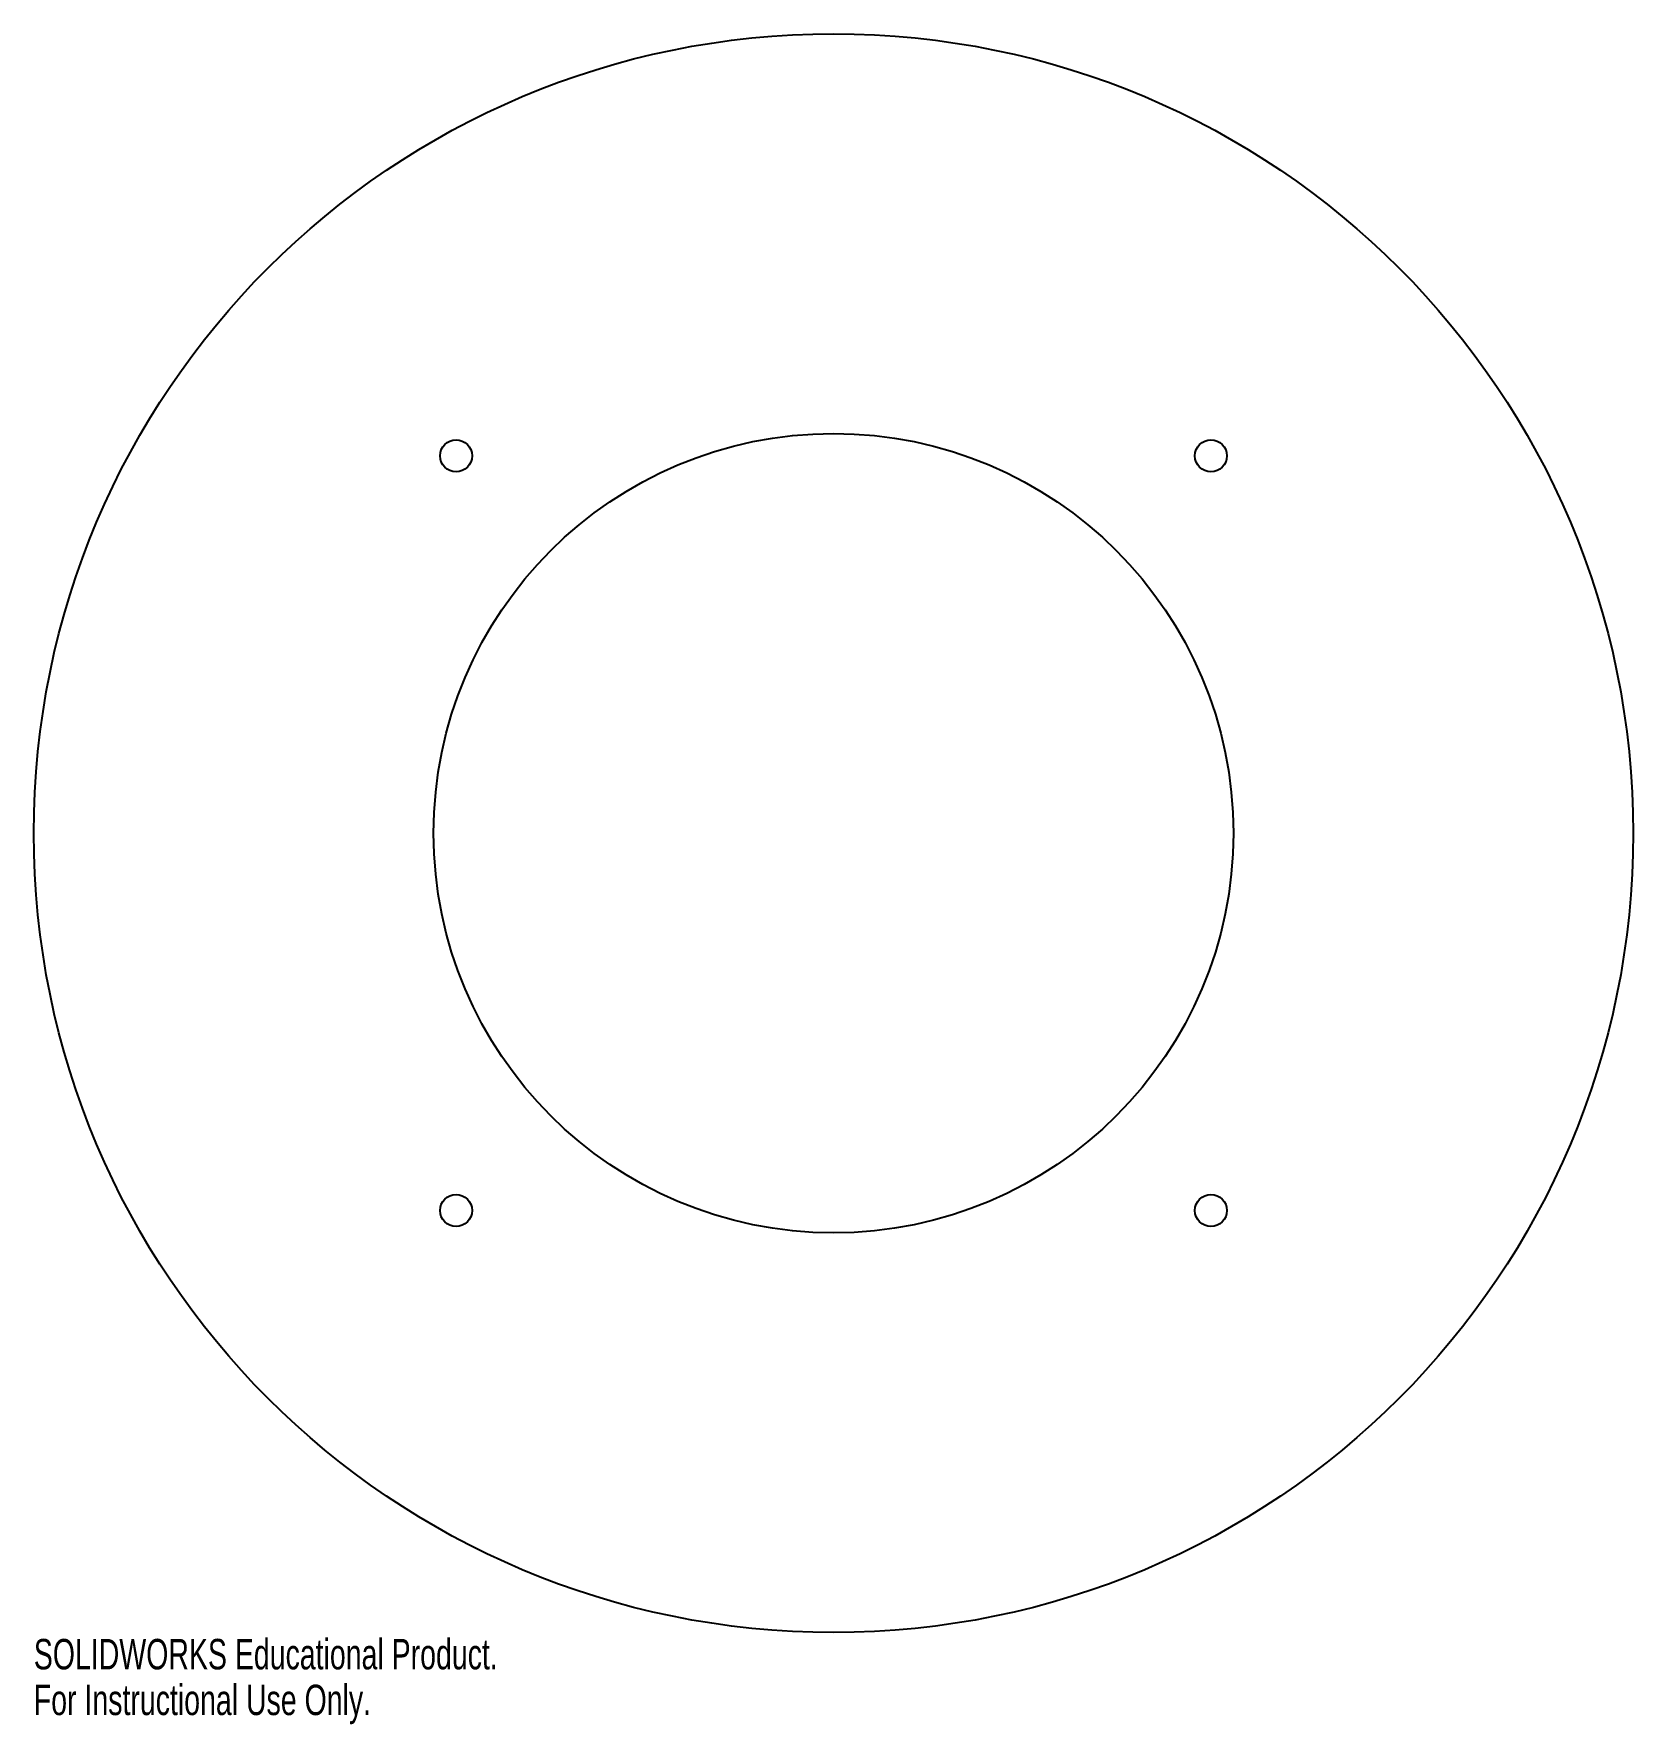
# Model space of a CAD drawing. Header units: inches. Extents: x -5 to 5, y -5.6 to 5.
import ezdxf

# ---------------------------------------------------------------- set-up
doc = ezdxf.new("R2010")
doc.units = ezdxf.units.IN
doc.header["$MEASUREMENT"] = 0
doc.styles.add('SLDTEXTSTYLE0', font='TXT', dxfattribs={"width": 0.7})

msp = doc.modelspace()

# ---------------------------------------------------------------- linework, layer by layer
at = {"color": 7, "linetype": 'Continuous', "lineweight": 25}
for centre, radius in [((0, 0), 5), ((0, 0), 2.5), ((-2.36, 2.36), 0.1), ((2.36, 2.36), 0.1), ((-2.36, -2.36), 0.1), ((2.36, -2.36), 0.1)]:
    msp.add_circle(centre, radius, dxfattribs=at)

# ---------------------------------------------------------------- texts
at = {"color": 7, "linetype": 'Continuous', "char_height": 0.1903, "attachment_point": 1, "style": 'SLDTEXTSTYLE0'}
for s, insert in [('SOLIDWORKS Educational Product.', (-5, -5.04)), ('For Instructional Use Only.', (-5, -5.326))]:
    msp.add_mtext(s, dxfattribs=dict(at, insert=insert))

doc.saveas('drawing.dxf')
